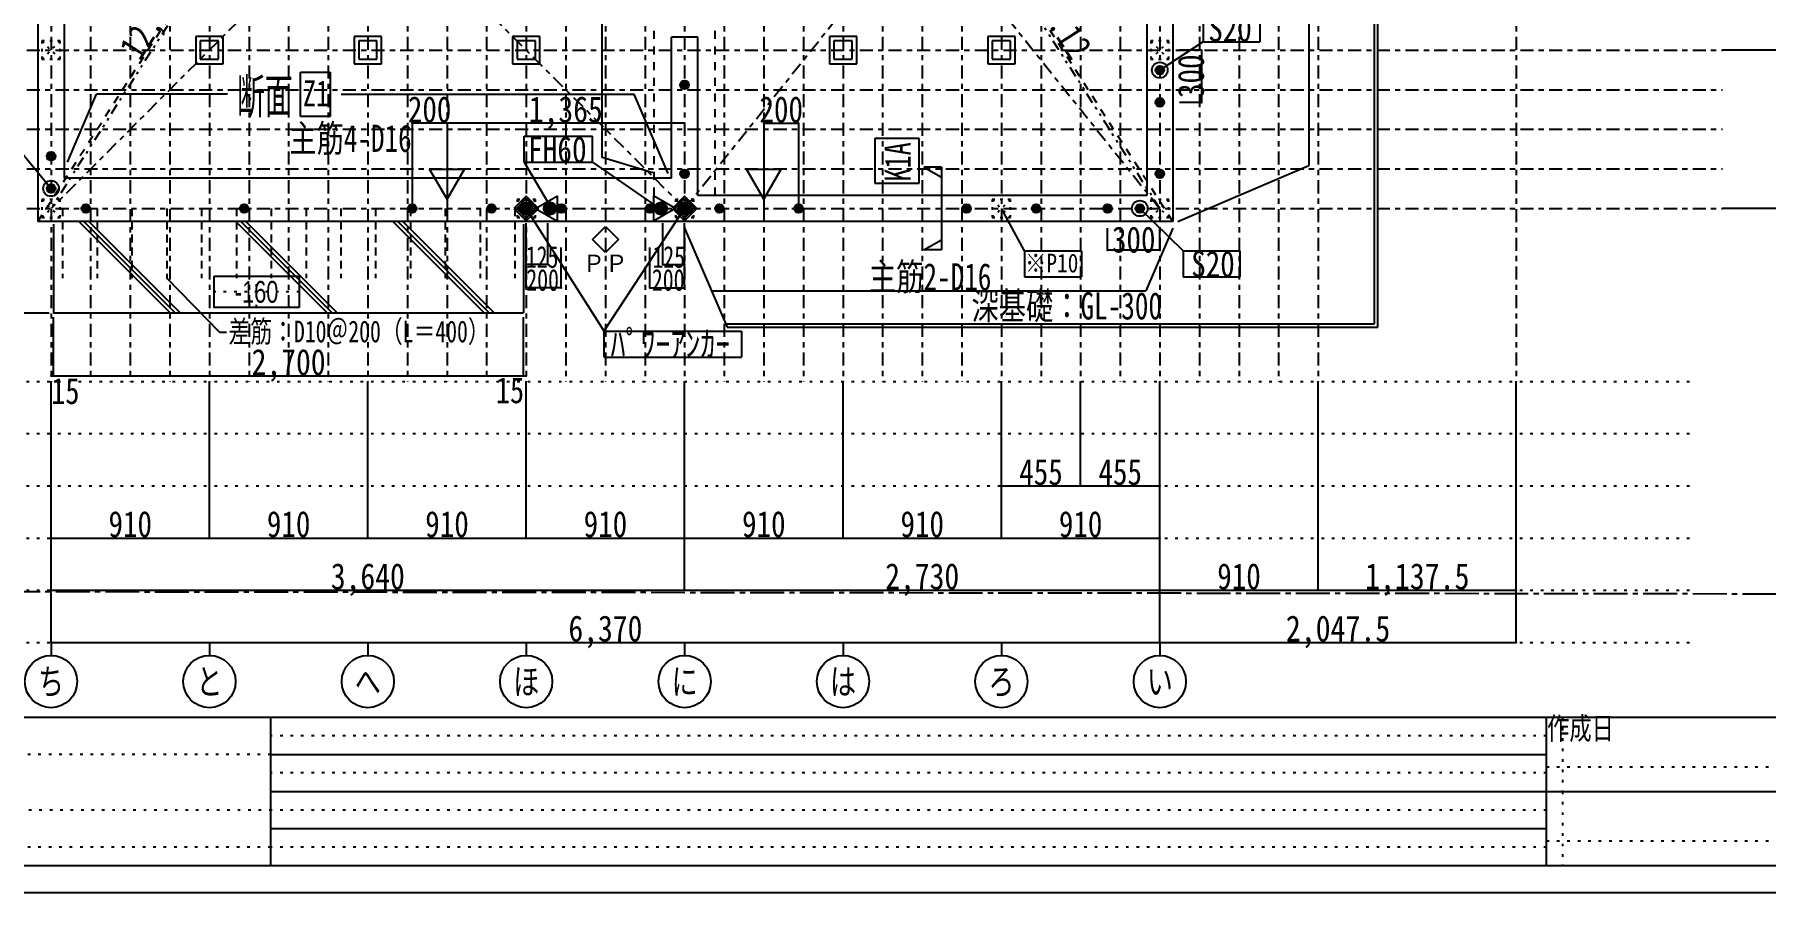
# Model space of a CAD drawing. Header units: millimetres. Extents: x 2414 to 2906, y 1861 to 2205.
# Drawn here: x 2522.6 to 2721.5, y 1861.5 to 1960 of the extents above; entities that cross this region are included whole.
import ezdxf
from ezdxf.enums import TextEntityAlignment as Align

# ---------------------------------------------------------------- set-up
doc = ezdxf.new("R2010")
doc.units = ezdxf.units.MM
for name, pattern in [('jw-line02', [1.2, 0.3, -0.6, 0.3]), ('jw-line03', [9, 0.9, -0.9, 0.9, -0.9, 0.9, -0.9, 0.9, -0.9, 0.9, -0.9]), ('jw-line04', [2.4, 0.9, -0.6, 0.9]), ('jw-line05', [4.8, 1.5, -0.6, 0.6, -0.6, 1.5]), ('jw-line06', [9.6, 3.9, -0.6, 0.6, -0.6, 3.9]), ('jw-line07', [4.8, 1.2, -0.6, 0.3, -0.6, 0.3, -0.6, 1.2]), ('jw-line09', [1.2, 0.3, -0.9]), ('jw-lineS01', [0])]:
    doc.linetypes.add(name, pattern=pattern)
for name, color, linetype in [('7-A', 7, 'Continuous'), ('8-0', 7, 'Continuous'), ('8-1', 7, 'Continuous'), ('8-2', 7, 'Continuous'), ('8-3', 7, 'Continuous'), ('8-4', 7, 'Continuous'), ('8-5', 7, 'Continuous'), ('8-6', 7, 'Continuous'), ('8-8', 7, 'Continuous'), ('8-9', 7, 'Continuous'), ('8-A', 7, 'Continuous'), ('8-B', 7, 'Continuous'), ('8-C', 7, 'Continuous'), ('8-D', 7, 'Continuous'), ('8-F', 7, 'Continuous'), ('F-0', 7, 'Continuous'), ('F-4', 7, 'Continuous'), ('F-8', 7, 'Continuous'), ('F-F', 7, 'Continuous')]:
    doc.layers.add(name, color=color, linetype=linetype)
doc.styles.add('HG創英角ｺﾞｼｯｸUB Bold', font='', dxfattribs={"height": 0.2})
doc.styles.add('HGｺﾞｼｯｸM', font='', dxfattribs={"height": 0.2})
doc.styles.add('ＭＳ ゴシック', font='', dxfattribs={"height": 0.2})
doc.styles.get('HG創英角ｺﾞｼｯｸUB Bold').set_extended_font_data('HG創英角ｺﾞｼｯｸUB', bold=True)
doc.styles.get('HGｺﾞｼｯｸM').set_extended_font_data('HGｺﾞｼｯｸM')
doc.styles.get('ＭＳ ゴシック').set_extended_font_data('MS Gothic')

# ---------------------------------------------------------------- blocks, each defined once
blk = doc.blocks.new('FH60@@SfigorgFlag@@4')
at = {"layer": '7-A', "color": 4, "linetype": 'Continuous'}
for p, q in [((0, 1.97), (-1.46, -0.56)), ((0, 1.97), (1.46, -0.56)), ((-1.46, -0.56), (1.46, -0.56))]:
    blk.add_line(p, q, dxfattribs=at)
at = {"layer": '7-A', "color": 14, "linetype": 'Continuous'}
blk.add_lwpolyline([(0.36, 0.28, 0.72, 0.72, 1), (-0.36, 0.28, 0.72, 0.72, 1)], format="xyseb", close=True, dxfattribs=at)
blk.add_circle((0, 0.28), 0.72, dxfattribs=at)
blk = doc.blocks.new('PA@@SfigorgFlag@@4')
at = {"layer": '7-A', "color": 4, "linetype": 'Continuous'}
for p, q in [((0, 1.41), (-1.41, 0)), ((-1.41, 0), (0, -1.41)), ((0, 1.13), (-1.13, 0)), ((-1.13, 0), (0, -1.13)), ((1.41, 0), (0, 1.41)), ((1.13, 0), (0, 1.13)), ((0, -1.13), (1.13, 0)), ((0, -1.41), (1.41, 0))]:
    blk.add_line(p, q, dxfattribs=at)
at = {"layer": '7-A', "color": 14, "linetype": 'Continuous'}
blk.add_lwpolyline([(0.36, 0, 0.72, 0.72, 1), (-0.36, 0, 0.72, 0.72, 1)], format="xyseb", close=True, dxfattribs=at)
blk.add_circle((0, 0), 0.72, dxfattribs=at)

msp = doc.modelspace()

# ---------------------------------------------------------------- linework, layer by layer
at = {"layer": '8-0', "color": 7, "linetype": 'jw-line03'}
for p, q in [((2523.03, 1938.55), (2653.43, 2141.75)), ((2653.43, 1938.55), (2523.03, 2141.75))]:
    msp.add_line(p, q, dxfattribs=at)
at = {"layer": '8-0', "color": 7, "linetype": 'jw-line07'}
for p, q in [((2651.93, 1940.05), (2524.53, 2140.25)), ((2651.93, 2140.25), (2524.53, 1940.05))]:
    msp.add_line(p, q, dxfattribs=at)
at = {"layer": '8-0', "color": 7, "linetype": 'jw-line05'}
for p, q in [((2597.33, 2012.85), (2524.53, 1940.05)), ((2597.33, 1940.05), (2524.53, 2012.85)), ((2597.33, 1940.05), (2651.93, 2008.3)), ((2597.33, 2008.3), (2651.93, 1940.05))]:
    msp.add_line(p, q, dxfattribs=at)
at = {"layer": '8-0', "color": 7, "linetype": 'Continuous'}
for p, q in [((2526.42, 1945.39), (2529.76, 1953.17)), ((2595.44, 1944.09), (2591.55, 1953.17)), ((2654.01, 1938.55), (2669.05, 1945)), ((2597.33, 1937.79), (2602.22, 1926.4)), ((2653.43, 1937.79), (2650.34, 1930.58)), ((2543.93, 1925.79), (2537.83, 1932.05)), ((2524.53, 1890.18), (2524.53, 1888.68)), ((2542.73, 1890.18), (2542.73, 1888.68)), ((2560.93, 1890.18), (2560.93, 1888.68)), ((2579.13, 1890.18), (2579.13, 1888.68)), ((2597.33, 1890.18), (2597.33, 1888.68)), ((2615.53, 1890.18), (2615.53, 1888.68)), ((2633.73, 1890.18), (2633.73, 1888.68)), ((2651.93, 1890.18), (2651.93, 1888.68))]:
    msp.add_line(p, q, dxfattribs=at)
at = {"layer": '8-0', "color": 4, "linetype": 'Continuous'}
for p, q in [((2570.03, 1949.84), (2566.03, 1949.84)), ((2566.03, 1949.84), (2566.03, 1940.55)), ((2597.33, 1949.84), (2570.03, 1949.84)), ((2570.03, 1949.84), (2570.03, 1940.55)), ((2606.43, 1949.84), (2610.43, 1949.84)), ((2606.43, 1949.84), (2606.43, 1940.55)), ((2610.43, 1949.84), (2610.43, 1940.55)), ((2592.44, 1940.05), (2592.78, 1940.05)), ((2520.69, 1928.05), (2524.33, 1928.05)), ((2524.83, 1920.8), (2524.83, 1927.55)), ((2578.83, 1920.8), (2578.83, 1927.55)), ((2524.53, 1920.8), (2524.83, 1920.8)), ((2524.83, 1920.8), (2578.83, 1920.8)), ((2578.83, 1920.8), (2579.13, 1920.8)), ((2633.73, 1908.18), (2642.83, 1908.18)), ((2642.83, 1908.18), (2651.93, 1908.18)), ((2524.53, 1902.18), (2542.73, 1902.18)), ((2542.73, 1902.18), (2560.93, 1902.18)), ((2560.93, 1902.18), (2579.13, 1902.18)), ((2579.13, 1902.18), (2597.33, 1902.18)), ((2597.33, 1902.18), (2615.53, 1902.18)), ((2615.53, 1902.18), (2633.73, 1902.18)), ((2633.73, 1902.18), (2651.93, 1902.18)), ((2524.53, 1896.18), (2597.33, 1896.18)), ((2597.33, 1896.18), (2651.93, 1896.18)), ((2651.93, 1896.18), (2670.13, 1896.18)), ((2670.13, 1896.18), (2692.88, 1896.18)), ((2524.53, 1890.18), (2651.93, 1890.18)), ((2651.93, 1890.18), (2692.88, 1890.18))]:
    msp.add_line(p, q, dxfattribs=at)
at = {"layer": '8-0', "color": 7, "linetype": 'Continuous'}
for p in [(2566.03, 1949.84), (2570.03, 1949.84), (2597.33, 1949.84), (2606.43, 1949.84), (2610.43, 1949.84), (2524.53, 1920.8), (2524.83, 1920.8), (2578.83, 1920.8), (2579.13, 1920.8), (2633.73, 1908.18), (2642.83, 1908.18), (2651.93, 1908.18), (2524.53, 1902.18), (2542.73, 1902.18), (2560.93, 1902.18), (2579.13, 1902.18), (2597.33, 1902.18), (2615.53, 1902.18), (2633.73, 1902.18), (2651.93, 1902.18), (2524.53, 1896.18), (2597.33, 1896.18), (2651.93, 1896.18), (2651.93, 1896.18), (2670.13, 1896.18), (2692.88, 1896.18), (2524.53, 1890.18), (2651.93, 1890.18), (2651.93, 1890.18), (2692.88, 1890.18)]:
    msp.add_point(p, dxfattribs=at)
at = {"layer": '8-1', "color": 1, "linetype": 'Continuous'}
for p, q in [((2578.9, 1945.36), (2582.03, 1940.05)), ((2586.76, 1945.36), (2594.43, 1940.05)), ((2588.07, 1925.96), (2579.13, 1940.05)), ((2588.07, 1925.98), (2597.33, 1940.05))]:
    msp.add_line(p, q, dxfattribs=at)
at = {"layer": '8-2', "color": 1, "linetype": 'Continuous'}
for p, q in [((2656.9, 1962.2), (2656.9, 1959.2)), ((2663.44, 1962.2), (2663.44, 1959.2)), ((2656.9, 1959.2), (2651.93, 1955.95)), ((2520.64, 1947.08), (2524.53, 1942.35)), ((2578.9, 1945.36), (2578.9, 1948.36)), ((2586.76, 1945.36), (2586.76, 1948.36)), ((2578.9, 1945.36), (2586.76, 1945.36)), ((2636.4, 1935.2), (2633.73, 1940.05)), ((2654.6, 1935.2), (2649.63, 1940.05)), ((2636.4, 1935.2), (2636.4, 1932.2)), ((2642.94, 1935.2), (2642.94, 1932.2)), ((2654.6, 1935.2), (2654.6, 1932.2)), ((2661.14, 1935.2), (2661.14, 1932.2)), ((2636.4, 1932.2), (2642.94, 1932.2)), ((2654.6, 1932.2), (2661.14, 1932.2)), ((2588.07, 1922.96), (2588.07, 1925.96)), ((2603.86, 1925.96), (2603.86, 1922.96)), ((2588.07, 1922.96), (2603.86, 1922.96))]:
    msp.add_line(p, q, dxfattribs=at)
at = {"layer": '8-2', "color": 1, "linetype": 'jw-lineS01'}
for p, q in [((2656.9, 1959.2), (2663.44, 1959.2)), ((2578.9, 1948.36), (2586.76, 1948.36)), ((2636.4, 1935.2), (2642.94, 1935.2)), ((2654.6, 1935.2), (2661.14, 1935.2)), ((2588.07, 1925.96), (2603.86, 1925.96))]:
    msp.add_line(p, q, dxfattribs=at)
at = {"layer": '8-2', "color": 3, "linetype": 'Continuous'}
for p, q in [((2568.03, 1944.58), (2572.03, 1944.58)), ((2570.03, 1941.12), (2568.03, 1944.58)), ((2570.03, 1941.12), (2572.03, 1944.58)), ((2604.43, 1944.58), (2608.43, 1944.58)), ((2606.43, 1941.12), (2604.43, 1944.58)), ((2606.43, 1941.12), (2608.43, 1944.58))]:
    msp.add_line(p, q, dxfattribs=at)
at = {"layer": '8-2', "color": 212, "linetype": 'Continuous'}
for p, q in [((2570.03, 1944.58), (2570.03, 1939.01)), ((2606.43, 1944.58), (2606.43, 1939.01))]:
    msp.add_line(p, q, dxfattribs=at)
at = {"layer": '8-3', "color": 2, "linetype": 'jw-line02'}
for p, q in [((2525.58, 1959.3), (2523.48, 1959.3)), ((2523.48, 1959.3), (2523.48, 1957.2)), ((2523.48, 1957.2), (2525.58, 1959.3)), ((2523.48, 1959.3), (2525.58, 1957.2)), ((2525.58, 1957.2), (2525.58, 1959.3)), ((2652.98, 1959.3), (2650.88, 1959.3)), ((2650.88, 1959.3), (2650.88, 1957.2)), ((2650.88, 1957.2), (2652.98, 1959.3)), ((2650.88, 1959.3), (2652.98, 1957.2)), ((2652.98, 1957.2), (2652.98, 1959.3)), ((2523.48, 1957.2), (2525.58, 1957.2)), ((2650.88, 1957.2), (2652.98, 1957.2)), ((2525.58, 1941.1), (2523.48, 1941.1)), ((2523.48, 1941.1), (2523.48, 1939)), ((2523.48, 1939), (2525.58, 1941.1)), ((2523.48, 1941.1), (2525.58, 1939)), ((2525.58, 1939), (2525.58, 1941.1)), ((2580.18, 1941.1), (2578.08, 1941.1)), ((2578.08, 1941.1), (2578.08, 1939)), ((2578.08, 1939), (2580.18, 1941.1)), ((2578.08, 1941.1), (2580.18, 1939)), ((2580.18, 1939), (2580.18, 1941.1)), ((2598.38, 1941.1), (2596.28, 1941.1)), ((2596.28, 1941.1), (2596.28, 1939)), ((2596.28, 1939), (2598.38, 1941.1)), ((2596.28, 1941.1), (2598.38, 1939)), ((2598.38, 1939), (2598.38, 1941.1)), ((2634.78, 1941.1), (2632.68, 1941.1)), ((2632.68, 1941.1), (2632.68, 1939)), ((2632.68, 1939), (2634.78, 1941.1)), ((2632.68, 1941.1), (2634.78, 1939)), ((2634.78, 1939), (2634.78, 1941.1)), ((2652.98, 1941.1), (2650.88, 1941.1)), ((2650.88, 1941.1), (2650.88, 1939)), ((2650.88, 1939), (2652.98, 1941.1)), ((2650.88, 1941.1), (2652.98, 1939)), ((2652.98, 1939), (2652.98, 1941.1)), ((2523.48, 1939), (2525.58, 1939)), ((2578.08, 1939), (2580.18, 1939)), ((2596.28, 1939), (2598.38, 1939)), ((2632.68, 1939), (2634.78, 1939)), ((2650.88, 1939), (2652.98, 1939))]:
    msp.add_line(p, q, dxfattribs=at)
at = {"layer": '8-3', "color": 3, "linetype": 'Continuous'}
for p, q in [((2524.83, 1938.24), (2524.83, 1928.05)), ((2578.83, 1938.24), (2578.83, 1928.05)), ((2543.23, 1932.27), (2553.06, 1932.27)), ((2543.23, 1932.27), (2543.23, 1928.66)), ((2543.23, 1932.27), (2553.06, 1932.27)), ((2543.23, 1932.27), (2543.23, 1928.66)), ((2543.23, 1932.27), (2553.06, 1932.27)), ((2543.23, 1932.27), (2543.23, 1928.66)), ((2543.23, 1932.27), (2553.06, 1932.27)), ((2543.23, 1932.27), (2543.23, 1928.66)), ((2553.06, 1932.27), (2553.06, 1928.66)), ((2553.06, 1932.27), (2553.06, 1928.66)), ((2553.06, 1932.27), (2553.06, 1928.66)), ((2553.06, 1932.27), (2553.06, 1928.66)), ((2524.83, 1928.05), (2578.83, 1928.05)), ((2553.06, 1928.66), (2543.23, 1928.66)), ((2553.06, 1928.66), (2543.23, 1928.66)), ((2553.06, 1928.66), (2543.23, 1928.66)), ((2553.06, 1928.66), (2543.23, 1928.66))]:
    msp.add_line(p, q, dxfattribs=at)
at = {"layer": '8-3', "color": 3, "linetype": 'jw-line09'}
for p, q in [((2548.15, 1928.66), (2548.15, 1932.27)), ((2548.15, 1928.66), (2548.15, 1932.27)), ((2548.15, 1928.66), (2548.15, 1932.27)), ((2548.15, 1928.66), (2548.15, 1932.27)), ((2553.06, 1930.47), (2543.23, 1930.47)), ((2553.06, 1930.47), (2543.23, 1930.47)), ((2553.06, 1930.47), (2543.23, 1930.47)), ((2553.06, 1930.47), (2543.23, 1930.47))]:
    msp.add_line(p, q, dxfattribs=at)
at = {"layer": '8-4', "color": 212, "linetype": 'Continuous'}
for p, q in [((2523.03, 2141.75), (2523.03, 1938.55)), ((2653.43, 2016.5), (2653.43, 1938.55)), ((2526.03, 2011.35), (2526.03, 1943.55)), ((2650.43, 2006.8), (2650.43, 1941.55)), ((2598.83, 1959.75), (2595.83, 1959.75)), ((2595.83, 1943.55), (2595.83, 1959.75)), ((2598.83, 1941.55), (2598.83, 1959.75)), ((2595.83, 1943.55), (2526.03, 1943.55)), ((2650.43, 1941.55), (2598.83, 1941.55)), ((2653.43, 1938.55), (2523.03, 1938.55))]:
    msp.add_line(p, q, dxfattribs=at)
at = {"layer": '8-4', "color": 212, "linetype": 'jw-line03'}
for p, q in [((2600.83, 1941.55), (2600.83, 2016.35)), ((2593.83, 1941.55), (2593.83, 2009.35))]:
    msp.add_line(p, q, dxfattribs=at)
at = {"layer": '8-4', "color": 4, "linetype": 'Continuous'}
for p, q in [((2656.72, 1958.25), (2656.72, 1952.25)), ((2538.23, 1928.05), (2527.73, 1938.55)), ((2538.8, 1928.05), (2528.3, 1938.55)), ((2539.36, 1928.05), (2528.86, 1938.55)), ((2556.27, 1928.05), (2545.77, 1938.55)), ((2556.84, 1928.05), (2546.34, 1938.55)), ((2557.4, 1928.05), (2546.9, 1938.55)), ((2574.31, 1928.05), (2563.81, 1938.55)), ((2574.88, 1928.05), (2564.38, 1938.55)), ((2575.44, 1928.05), (2564.94, 1938.55)), ((2651.93, 1935.26), (2645.93, 1935.26))]:
    msp.add_line(p, q, dxfattribs=at)
at = {"layer": '8-4', "color": 3, "linetype": 'jw-line04'}
for p, q in [((2525.83, 1940.05), (2525.83, 1932.05)), ((2529.83, 1940.05), (2529.83, 1932.05)), ((2533.83, 1940.05), (2533.83, 1932.05)), ((2537.83, 1940.05), (2537.83, 1932.05)), ((2541.83, 1940.05), (2541.83, 1932.05)), ((2545.83, 1940.05), (2545.83, 1932.05)), ((2549.83, 1940.05), (2549.83, 1932.05)), ((2553.83, 1940.05), (2553.83, 1932.05)), ((2557.83, 1940.05), (2557.83, 1932.05)), ((2561.83, 1940.05), (2561.83, 1932.05)), ((2565.83, 1940.05), (2565.83, 1932.05)), ((2569.83, 1940.05), (2569.83, 1932.05)), ((2573.83, 1940.05), (2573.83, 1932.05)), ((2577.83, 1940.05), (2577.83, 1932.05))]:
    msp.add_line(p, q, dxfattribs=at)
at = {"layer": '8-4', "color": 1, "linetype": 'Continuous', "true_color": 0xff0000}
for points in [[(2583.38, 1940.05, 0.5, 0.5, 1), (2582.88, 1940.05, 0.5, 0.5, 1)], [(2593.58, 1940.05, 0.5, 0.5, 1), (2593.08, 1940.05, 0.5, 0.5, 1)]]:
    msp.add_lwpolyline(points, format="xyseb", close=True, dxfattribs=at)
at = {"layer": '8-4', "color": 14, "linetype": 'Continuous'}
for centre in [(2583.13, 1940.05), (2593.33, 1940.05)]:
    msp.add_circle(centre, 0.5, dxfattribs=at)
at = {"layer": '8-4', "color": 7, "linetype": 'Continuous'}
for p in [(2656.72, 1958.25), (2656.72, 1952.25), (2645.93, 1935.26), (2651.93, 1935.26)]:
    msp.add_point(p, dxfattribs=at)
at = {"layer": '8-5', "color": 4, "linetype": 'jw-line06'}
msp.add_line((2751.27, 1895.7), (2504.31, 1896.01), dxfattribs=at)
at = {"layer": '8-6', "color": 7, "linetype": 'Continuous'}
for p, q in [((2587.85, 1945.9), (2587.85, 1961.64)), ((2544.82, 1953.17), (2529.76, 1953.17)), ((2557.88, 1953.17), (2591.55, 1953.17)), ((2593.67, 1944.15), (2587.85, 1945.9))]:
    msp.add_line(p, q, dxfattribs=at)
at = {"layer": '8-8', "color": 2, "linetype": 'Continuous'}
for p, q in [((2586.75, 1936.5), (2588.23, 1937.98)), ((2588.23, 1937.98), (2589.72, 1936.5)), ((2588.23, 1935.01), (2586.75, 1936.5)), ((2589.72, 1936.5), (2588.23, 1935.01))]:
    msp.add_line(p, q, dxfattribs=at)
at = {"layer": '8-9', "color": 4, "linetype": 'jw-line05'}
for p, q in [((2524.53, 2157.79), (2524.53, 1920.18)), ((2542.73, 2157.79), (2542.73, 1920.18)), ((2560.93, 2157.79), (2560.93, 1920.18)), ((2579.13, 2157.79), (2579.13, 1920.18)), ((2597.33, 2157.79), (2597.33, 1920.18)), ((2597.33, 2157.79), (2597.33, 1920.18)), ((2615.53, 2157.79), (2615.53, 1920.18)), ((2633.73, 2157.79), (2633.73, 1920.18)), ((2651.93, 2157.79), (2651.93, 1920.18)), ((2670.13, 2157.79), (2670.13, 1920.18)), ((2692.88, 2157.79), (2692.88, 1920.18)), ((2501.96, 1958.25), (2716.59, 1958.25)), ((2501.96, 1940.05), (2716.59, 1940.05))]:
    msp.add_line(p, q, dxfattribs=at)
at = {"layer": '8-9', "color": 8, "linetype": 'jw-line05'}
for p, q in [((2529.08, 2157.79), (2529.08, 1920.18)), ((2533.63, 2157.79), (2533.63, 1920.18)), ((2538.18, 2157.79), (2538.18, 1920.18)), ((2547.28, 2157.79), (2547.28, 1920.18)), ((2551.83, 2157.79), (2551.83, 1920.18)), ((2556.38, 2157.79), (2556.38, 1920.18)), ((2565.48, 2157.79), (2565.48, 1920.18)), ((2570.03, 2157.79), (2570.03, 1920.18)), ((2574.58, 2157.79), (2574.58, 1920.18)), ((2583.68, 2157.79), (2583.68, 1920.18)), ((2588.23, 2157.79), (2588.23, 1920.18)), ((2592.78, 2157.79), (2592.78, 1920.18)), ((2601.88, 2157.79), (2601.88, 1920.18)), ((2606.43, 2157.79), (2606.43, 1920.18)), ((2610.98, 2157.79), (2610.98, 1920.18)), ((2620.08, 2157.79), (2620.08, 1920.18)), ((2624.63, 2157.79), (2624.63, 1920.18)), ((2629.18, 2157.79), (2629.18, 1920.18)), ((2629.18, 2157.79), (2629.18, 1920.18)), ((2638.28, 2157.79), (2638.28, 1920.18)), ((2642.83, 2157.79), (2642.83, 1920.18)), ((2647.38, 2157.79), (2647.38, 1920.18)), ((2656.48, 2157.79), (2656.48, 1920.18)), ((2661.03, 2157.79), (2661.03, 1920.18)), ((2665.58, 2157.79), (2665.58, 1920.18)), ((2501.96, 1953.7), (2716.59, 1953.7)), ((2501.96, 1949.15), (2716.59, 1949.15)), ((2501.96, 1944.6), (2716.59, 1944.6))]:
    msp.add_line(p, q, dxfattribs=at)
at = {"layer": '8-B', "color": 7, "linetype": 'Continuous'}
for p, q in [((2676.59, 1926.8), (2676.59, 2056.31)), ((2676.99, 1926.4), (2676.99, 2055.91)), ((2669.05, 2003.51), (2669.05, 1945)), ((2600.43, 1930.58), (2650.34, 1930.58)), ((2602.05, 1926.8), (2676.59, 1926.8)), ((2602.22, 1926.4), (2676.99, 1926.4))]:
    msp.add_line(p, q, dxfattribs=at)
at = {"layer": '8-C', "color": 7, "linetype": 'Continuous'}
for p, q in [((2553.21, 1955.72), (2556.61, 1955.72)), ((2553.21, 1950.62), (2553.21, 1955.72)), ((2556.61, 1955.72), (2556.61, 1950.62)), ((2556.61, 1950.62), (2553.21, 1950.62)), ((2624.28, 1948.1), (2619.18, 1948.1)), ((2619.18, 1948.1), (2619.18, 1942.97)), ((2624.28, 1942.97), (2624.28, 1948.1)), ((2619.18, 1942.97), (2624.28, 1942.97))]:
    msp.add_line(p, q, dxfattribs=at)
at = {"layer": '8-C', "color": 3, "linetype": 'Continuous'}
for p, q in [((2624.83, 1944.8), (2626.83, 1943.64)), ((2626.83, 1944.8), (2624.83, 1944.8)), ((2626.83, 1944.8), (2626.83, 1935.3)), ((2624.83, 1935.3), (2626.83, 1936.45)), ((2626.83, 1935.3), (2624.83, 1935.3))]:
    msp.add_line(p, q, dxfattribs=at)
at = {"layer": '8-D', "color": 7, "linetype": 'Continuous'}
for p, q in [((2544.31, 1959.82), (2541.16, 1959.82)), ((2541.16, 1959.82), (2541.16, 1956.67)), ((2543.78, 1959.3), (2541.68, 1959.3)), ((2541.68, 1959.3), (2541.68, 1957.2)), ((2543.78, 1957.2), (2543.78, 1959.3)), ((2544.31, 1956.67), (2544.31, 1959.82)), ((2562.51, 1959.82), (2559.36, 1959.82)), ((2559.36, 1959.82), (2559.36, 1956.67)), ((2561.98, 1959.3), (2559.88, 1959.3)), ((2559.88, 1959.3), (2559.88, 1957.2)), ((2561.98, 1957.2), (2561.98, 1959.3)), ((2562.51, 1956.67), (2562.51, 1959.82)), ((2580.71, 1959.82), (2577.56, 1959.82)), ((2577.56, 1959.82), (2577.56, 1956.67)), ((2580.18, 1959.3), (2578.08, 1959.3)), ((2578.08, 1959.3), (2578.08, 1957.2)), ((2580.18, 1957.2), (2580.18, 1959.3)), ((2580.71, 1956.67), (2580.71, 1959.82)), ((2617.11, 1959.82), (2613.96, 1959.82)), ((2613.96, 1959.82), (2613.96, 1956.67)), ((2616.58, 1959.3), (2614.48, 1959.3)), ((2614.48, 1959.3), (2614.48, 1957.2)), ((2616.58, 1957.2), (2616.58, 1959.3)), ((2617.11, 1956.67), (2617.11, 1959.82)), ((2635.31, 1959.82), (2632.16, 1959.82)), ((2632.16, 1959.82), (2632.16, 1956.67)), ((2634.78, 1959.3), (2632.68, 1959.3)), ((2632.68, 1959.3), (2632.68, 1957.2)), ((2634.78, 1957.2), (2634.78, 1959.3)), ((2635.31, 1956.67), (2635.31, 1959.82)), ((2541.68, 1957.2), (2543.78, 1957.2)), ((2559.88, 1957.2), (2561.98, 1957.2)), ((2578.08, 1957.2), (2580.18, 1957.2)), ((2614.48, 1957.2), (2616.58, 1957.2)), ((2632.68, 1957.2), (2634.78, 1957.2)), ((2541.16, 1956.67), (2544.31, 1956.67)), ((2559.36, 1956.67), (2562.51, 1956.67)), ((2577.56, 1956.67), (2580.71, 1956.67)), ((2613.96, 1956.67), (2617.11, 1956.67)), ((2632.16, 1956.67), (2635.31, 1956.67))]:
    msp.add_line(p, q, dxfattribs=at)
at = {"layer": '8-F', "color": 4, "linetype": 'Continuous'}
for p, q in [((2656.72, 1958.25), (2654.21, 1958.25)), ((2656.72, 1952.25), (2654.21, 1952.25)), ((2579.13, 1933.6), (2579.13, 1938.37)), ((2581.63, 1933.6), (2581.63, 1938.37)), ((2594.83, 1933.6), (2594.83, 1938.37)), ((2597.33, 1933.6), (2597.33, 1938.37)), ((2645.93, 1935.26), (2645.93, 1937.77)), ((2651.93, 1935.26), (2651.93, 1937.77)), ((2583.13, 1930.95), (2583.13, 1935.56)), ((2593.33, 1930.95), (2593.33, 1935.56)), ((2579.13, 1930.95), (2579.13, 1933.6)), ((2581.63, 1933.6), (2579.13, 1933.6)), ((2594.83, 1933.6), (2597.33, 1933.6)), ((2597.33, 1930.95), (2597.33, 1933.6)), ((2583.13, 1930.95), (2579.13, 1930.95)), ((2593.33, 1930.95), (2597.33, 1930.95))]:
    msp.add_line(p, q, dxfattribs=at)
at = {"layer": '8-F', "color": 1, "linetype": 'Continuous', "true_color": 0xff0000}
for points in [[(2652.18, 1955.95, 0.5, 0.5, 1), (2651.68, 1955.95, 0.5, 0.5, 1)], [(2652.18, 1955.95, 0.5, 0.5, 1), (2651.68, 1955.95, 0.5, 0.5, 1)], [(2652.18, 1955.95, 0.5, 0.5, 1), (2651.68, 1955.95, 0.5, 0.5, 1)], [(2597.58, 1954.25, 0.5, 0.5, 1), (2597.08, 1954.25, 0.5, 0.5, 1)], [(2597.58, 1954.25, 0.5, 0.5, 1), (2597.08, 1954.25, 0.5, 0.5, 1)], [(2597.58, 1954.25, 0.5, 0.5, 1), (2597.08, 1954.25, 0.5, 0.5, 1)], [(2597.58, 1954.25, 0.5, 0.5, 1), (2597.08, 1954.25, 0.5, 0.5, 1)], [(2597.58, 1954.25, 0.5, 0.5, 1), (2597.08, 1954.25, 0.5, 0.5, 1)], [(2597.58, 1954.25, 0.5, 0.5, 1), (2597.08, 1954.25, 0.5, 0.5, 1)], [(2597.58, 1954.25, 0.5, 0.5, 1), (2597.08, 1954.25, 0.5, 0.5, 1)], [(2597.58, 1954.25, 0.5, 0.5, 1), (2597.08, 1954.25, 0.5, 0.5, 1)], [(2652.18, 1952.25, 0.5, 0.5, 1), (2651.68, 1952.25, 0.5, 0.5, 1)], [(2652.18, 1952.25, 0.5, 0.5, 1), (2651.68, 1952.25, 0.5, 0.5, 1)], [(2652.18, 1952.25, 0.5, 0.5, 1), (2651.68, 1952.25, 0.5, 0.5, 1)], [(2524.78, 1946.05, 0.5, 0.5, 1), (2524.28, 1946.05, 0.5, 0.5, 1)], [(2524.78, 1946.05, 0.5, 0.5, 1), (2524.28, 1946.05, 0.5, 0.5, 1)], [(2524.78, 1946.05, 0.5, 0.5, 1), (2524.28, 1946.05, 0.5, 0.5, 1)], [(2597.58, 1944.05, 0.5, 0.5, 1), (2597.08, 1944.05, 0.5, 0.5, 1)], [(2597.58, 1944.05, 0.5, 0.5, 1), (2597.08, 1944.05, 0.5, 0.5, 1)], [(2597.58, 1944.05, 0.5, 0.5, 1), (2597.08, 1944.05, 0.5, 0.5, 1)], [(2597.58, 1944.05, 0.5, 0.5, 1), (2597.08, 1944.05, 0.5, 0.5, 1)], [(2597.58, 1944.05, 0.5, 0.5, 1), (2597.08, 1944.05, 0.5, 0.5, 1)], [(2597.58, 1944.05, 0.5, 0.5, 1), (2597.08, 1944.05, 0.5, 0.5, 1)], [(2597.58, 1944.05, 0.5, 0.5, 1), (2597.08, 1944.05, 0.5, 0.5, 1)], [(2597.58, 1944.05, 0.5, 0.5, 1), (2597.08, 1944.05, 0.5, 0.5, 1)], [(2652.18, 1944.05, 0.5, 0.5, 1), (2651.68, 1944.05, 0.5, 0.5, 1)], [(2652.18, 1944.05, 0.5, 0.5, 1), (2651.68, 1944.05, 0.5, 0.5, 1)], [(2652.18, 1944.05, 0.5, 0.5, 1), (2651.68, 1944.05, 0.5, 0.5, 1)], [(2652.18, 1944.05, 0.5, 0.5, 1), (2651.68, 1944.05, 0.5, 0.5, 1)], [(2652.18, 1944.05, 0.5, 0.5, 1), (2651.68, 1944.05, 0.5, 0.5, 1)], [(2652.18, 1944.05, 0.5, 0.5, 1), (2651.68, 1944.05, 0.5, 0.5, 1)], [(2652.18, 1944.05, 0.5, 0.5, 1), (2651.68, 1944.05, 0.5, 0.5, 1)], [(2652.18, 1944.05, 0.5, 0.5, 1), (2651.68, 1944.05, 0.5, 0.5, 1)], [(2524.78, 1942.35, 0.5, 0.5, 1), (2524.28, 1942.35, 0.5, 0.5, 1)], [(2524.78, 1942.35, 0.5, 0.5, 1), (2524.28, 1942.35, 0.5, 0.5, 1)], [(2524.78, 1942.35, 0.5, 0.5, 1), (2524.28, 1942.35, 0.5, 0.5, 1)], [(2528.78, 1940.05, 0.5, 0.5, 1), (2528.28, 1940.05, 0.5, 0.5, 1)], [(2528.78, 1940.05, 0.5, 0.5, 1), (2528.28, 1940.05, 0.5, 0.5, 1)], [(2528.78, 1940.05, 0.5, 0.5, 1), (2528.28, 1940.05, 0.5, 0.5, 1)], [(2528.78, 1940.05, 0.5, 0.5, 1), (2528.28, 1940.05, 0.5, 0.5, 1)], [(2528.78, 1940.05, 0.5, 0.5, 1), (2528.28, 1940.05, 0.5, 0.5, 1)], [(2528.78, 1940.05, 0.5, 0.5, 1), (2528.28, 1940.05, 0.5, 0.5, 1)], [(2528.78, 1940.05, 0.5, 0.5, 1), (2528.28, 1940.05, 0.5, 0.5, 1)], [(2528.78, 1940.05, 0.5, 0.5, 1), (2528.28, 1940.05, 0.5, 0.5, 1)], [(2546.98, 1940.05, 0.5, 0.5, 1), (2546.48, 1940.05, 0.5, 0.5, 1)], [(2546.98, 1940.05, 0.5, 0.5, 1), (2546.48, 1940.05, 0.5, 0.5, 1)], [(2546.98, 1940.05, 0.5, 0.5, 1), (2546.48, 1940.05, 0.5, 0.5, 1)], [(2546.98, 1940.05, 0.5, 0.5, 1), (2546.48, 1940.05, 0.5, 0.5, 1)], [(2546.98, 1940.05, 0.5, 0.5, 1), (2546.48, 1940.05, 0.5, 0.5, 1)], [(2546.98, 1940.05, 0.5, 0.5, 1), (2546.48, 1940.05, 0.5, 0.5, 1)], [(2546.98, 1940.05, 0.5, 0.5, 1), (2546.48, 1940.05, 0.5, 0.5, 1)], [(2546.98, 1940.05, 0.5, 0.5, 1), (2546.48, 1940.05, 0.5, 0.5, 1)], [(2566.28, 1940.05, 0.5, 0.5, 1), (2565.78, 1940.05, 0.5, 0.5, 1)], [(2566.28, 1940.05, 0.5, 0.5, 1), (2565.78, 1940.05, 0.5, 0.5, 1)], [(2566.28, 1940.05, 0.5, 0.5, 1), (2565.78, 1940.05, 0.5, 0.5, 1)], [(2566.28, 1940.05, 0.5, 0.5, 1), (2565.78, 1940.05, 0.5, 0.5, 1)], [(2566.28, 1940.05, 0.5, 0.5, 1), (2565.78, 1940.05, 0.5, 0.5, 1)], [(2566.28, 1940.05, 0.5, 0.5, 1), (2565.78, 1940.05, 0.5, 0.5, 1)], [(2566.28, 1940.05, 0.5, 0.5, 1), (2565.78, 1940.05, 0.5, 0.5, 1)], [(2566.28, 1940.05, 0.5, 0.5, 1), (2565.78, 1940.05, 0.5, 0.5, 1)], [(2575.38, 1940.05, 0.5, 0.5, 1), (2574.88, 1940.05, 0.5, 0.5, 1)], [(2575.38, 1940.05, 0.5, 0.5, 1), (2574.88, 1940.05, 0.5, 0.5, 1)], [(2575.38, 1940.05, 0.5, 0.5, 1), (2574.88, 1940.05, 0.5, 0.5, 1)], [(2575.38, 1940.05, 0.5, 0.5, 1), (2574.88, 1940.05, 0.5, 0.5, 1)], [(2575.38, 1940.05, 0.5, 0.5, 1), (2574.88, 1940.05, 0.5, 0.5, 1)], [(2575.38, 1940.05, 0.5, 0.5, 1), (2574.88, 1940.05, 0.5, 0.5, 1)], [(2575.38, 1940.05, 0.5, 0.5, 1), (2574.88, 1940.05, 0.5, 0.5, 1)], [(2575.38, 1940.05, 0.5, 0.5, 1), (2574.88, 1940.05, 0.5, 0.5, 1)], [(2583.45, 1940.05, 0.5, 0.5, 1), (2582.95, 1940.05, 0.5, 0.5, 1)], [(2601.58, 1940.05, 0.5, 0.5, 1), (2601.08, 1940.05, 0.5, 0.5, 1)], [(2601.58, 1940.05, 0.5, 0.5, 1), (2601.08, 1940.05, 0.5, 0.5, 1)], [(2601.58, 1940.05, 0.5, 0.5, 1), (2601.08, 1940.05, 0.5, 0.5, 1)], [(2601.58, 1940.05, 0.5, 0.5, 1), (2601.08, 1940.05, 0.5, 0.5, 1)], [(2601.58, 1940.05, 0.5, 0.5, 1), (2601.08, 1940.05, 0.5, 0.5, 1)], [(2601.58, 1940.05, 0.5, 0.5, 1), (2601.08, 1940.05, 0.5, 0.5, 1)], [(2601.58, 1940.05, 0.5, 0.5, 1), (2601.08, 1940.05, 0.5, 0.5, 1)], [(2601.58, 1940.05, 0.5, 0.5, 1), (2601.08, 1940.05, 0.5, 0.5, 1)], [(2610.68, 1940.05, 0.5, 0.5, 1), (2610.18, 1940.05, 0.5, 0.5, 1)], [(2610.68, 1940.05, 0.5, 0.5, 1), (2610.18, 1940.05, 0.5, 0.5, 1)], [(2610.68, 1940.05, 0.5, 0.5, 1), (2610.18, 1940.05, 0.5, 0.5, 1)], [(2610.68, 1940.05, 0.5, 0.5, 1), (2610.18, 1940.05, 0.5, 0.5, 1)], [(2610.68, 1940.05, 0.5, 0.5, 1), (2610.18, 1940.05, 0.5, 0.5, 1)], [(2610.68, 1940.05, 0.5, 0.5, 1), (2610.18, 1940.05, 0.5, 0.5, 1)], [(2610.68, 1940.05, 0.5, 0.5, 1), (2610.18, 1940.05, 0.5, 0.5, 1)], [(2610.68, 1940.05, 0.5, 0.5, 1), (2610.18, 1940.05, 0.5, 0.5, 1)], [(2629.98, 1940.05, 0.5, 0.5, 1), (2629.48, 1940.05, 0.5, 0.5, 1)], [(2629.98, 1940.05, 0.5, 0.5, 1), (2629.48, 1940.05, 0.5, 0.5, 1)], [(2629.98, 1940.05, 0.5, 0.5, 1), (2629.48, 1940.05, 0.5, 0.5, 1)], [(2629.98, 1940.05, 0.5, 0.5, 1), (2629.48, 1940.05, 0.5, 0.5, 1)], [(2629.98, 1940.05, 0.5, 0.5, 1), (2629.48, 1940.05, 0.5, 0.5, 1)], [(2629.98, 1940.05, 0.5, 0.5, 1), (2629.48, 1940.05, 0.5, 0.5, 1)], [(2629.98, 1940.05, 0.5, 0.5, 1), (2629.48, 1940.05, 0.5, 0.5, 1)], [(2629.98, 1940.05, 0.5, 0.5, 1), (2629.48, 1940.05, 0.5, 0.5, 1)], [(2637.98, 1940.05, 0.5, 0.5, 1), (2637.48, 1940.05, 0.5, 0.5, 1)], [(2637.98, 1940.05, 0.5, 0.5, 1), (2637.48, 1940.05, 0.5, 0.5, 1)], [(2637.98, 1940.05, 0.5, 0.5, 1), (2637.48, 1940.05, 0.5, 0.5, 1)], [(2637.98, 1940.05, 0.5, 0.5, 1), (2637.48, 1940.05, 0.5, 0.5, 1)], [(2637.98, 1940.05, 0.5, 0.5, 1), (2637.48, 1940.05, 0.5, 0.5, 1)], [(2637.98, 1940.05, 0.5, 0.5, 1), (2637.48, 1940.05, 0.5, 0.5, 1)], [(2637.98, 1940.05, 0.5, 0.5, 1), (2637.48, 1940.05, 0.5, 0.5, 1)], [(2637.98, 1940.05, 0.5, 0.5, 1), (2637.48, 1940.05, 0.5, 0.5, 1)], [(2646.18, 1940.05, 0.5, 0.5, 1), (2645.68, 1940.05, 0.5, 0.5, 1)], [(2646.18, 1940.05, 0.5, 0.5, 1), (2645.68, 1940.05, 0.5, 0.5, 1)], [(2646.18, 1940.05, 0.5, 0.5, 1), (2645.68, 1940.05, 0.5, 0.5, 1)], [(2649.88, 1940.05, 0.5, 0.5, 1), (2649.38, 1940.05, 0.5, 0.5, 1)], [(2649.88, 1940.05, 0.5, 0.5, 1), (2649.38, 1940.05, 0.5, 0.5, 1)], [(2649.88, 1940.05, 0.5, 0.5, 1), (2649.38, 1940.05, 0.5, 0.5, 1)]]:
    msp.add_lwpolyline(points, format="xyseb", close=True, dxfattribs=at)
at = {"layer": '8-F', "color": 14, "linetype": 'Continuous'}
for centre, radius in [((2651.93, 1955.95), 0.9), ((2651.93, 1955.95), 0.5), ((2651.93, 1955.95), 0.5), ((2651.93, 1955.95), 0.5), ((2597.33, 1954.25), 0.5), ((2597.33, 1954.25), 0.5), ((2597.33, 1954.25), 0.5), ((2597.33, 1954.25), 0.5), ((2597.33, 1954.25), 0.5), ((2597.33, 1954.25), 0.5), ((2597.33, 1954.25), 0.5), ((2597.33, 1954.25), 0.5), ((2651.93, 1952.25), 0.5), ((2651.93, 1952.25), 0.5), ((2651.93, 1952.25), 0.5), ((2524.53, 1946.05), 0.5), ((2524.53, 1946.05), 0.5), ((2524.53, 1946.05), 0.5), ((2524.53, 1942.35), 0.9), ((2597.33, 1944.05), 0.5), ((2597.33, 1944.05), 0.5), ((2597.33, 1944.05), 0.5), ((2597.33, 1944.05), 0.5), ((2597.33, 1944.05), 0.5), ((2597.33, 1944.05), 0.5), ((2597.33, 1944.05), 0.5), ((2597.33, 1944.05), 0.5), ((2651.93, 1944.05), 0.5), ((2651.93, 1944.05), 0.5), ((2651.93, 1944.05), 0.5), ((2651.93, 1944.05), 0.5), ((2651.93, 1944.05), 0.5), ((2651.93, 1944.05), 0.5), ((2651.93, 1944.05), 0.5), ((2651.93, 1944.05), 0.5), ((2524.53, 1942.35), 0.5), ((2524.53, 1942.35), 0.5), ((2524.53, 1942.35), 0.5), ((2649.63, 1940.05), 0.9), ((2528.53, 1940.05), 0.5), ((2528.53, 1940.05), 0.5), ((2528.53, 1940.05), 0.5), ((2528.53, 1940.05), 0.5), ((2528.53, 1940.05), 0.5), ((2528.53, 1940.05), 0.5), ((2528.53, 1940.05), 0.5), ((2528.53, 1940.05), 0.5), ((2546.73, 1940.05), 0.5), ((2546.73, 1940.05), 0.5), ((2546.73, 1940.05), 0.5), ((2546.73, 1940.05), 0.5), ((2546.73, 1940.05), 0.5), ((2546.73, 1940.05), 0.5), ((2546.73, 1940.05), 0.5), ((2546.73, 1940.05), 0.5), ((2566.03, 1940.05), 0.5), ((2566.03, 1940.05), 0.5), ((2566.03, 1940.05), 0.5), ((2566.03, 1940.05), 0.5), ((2566.03, 1940.05), 0.5), ((2566.03, 1940.05), 0.5), ((2566.03, 1940.05), 0.5), ((2566.03, 1940.05), 0.5), ((2575.13, 1940.05), 0.5), ((2575.13, 1940.05), 0.5), ((2575.13, 1940.05), 0.5), ((2575.13, 1940.05), 0.5), ((2575.13, 1940.05), 0.5), ((2575.13, 1940.05), 0.5), ((2575.13, 1940.05), 0.5), ((2575.13, 1940.05), 0.5), ((2583.2, 1940.05), 0.5), ((2601.33, 1940.05), 0.5), ((2601.33, 1940.05), 0.5), ((2601.33, 1940.05), 0.5), ((2601.33, 1940.05), 0.5), ((2601.33, 1940.05), 0.5), ((2601.33, 1940.05), 0.5), ((2601.33, 1940.05), 0.5), ((2601.33, 1940.05), 0.5), ((2610.43, 1940.05), 0.5), ((2610.43, 1940.05), 0.5), ((2610.43, 1940.05), 0.5), ((2610.43, 1940.05), 0.5), ((2610.43, 1940.05), 0.5), ((2610.43, 1940.05), 0.5), ((2610.43, 1940.05), 0.5), ((2610.43, 1940.05), 0.5), ((2629.73, 1940.05), 0.5), ((2629.73, 1940.05), 0.5), ((2629.73, 1940.05), 0.5), ((2629.73, 1940.05), 0.5), ((2629.73, 1940.05), 0.5), ((2629.73, 1940.05), 0.5), ((2629.73, 1940.05), 0.5), ((2629.73, 1940.05), 0.5), ((2637.73, 1940.05), 0.5), ((2637.73, 1940.05), 0.5), ((2637.73, 1940.05), 0.5), ((2637.73, 1940.05), 0.5), ((2637.73, 1940.05), 0.5), ((2637.73, 1940.05), 0.5), ((2637.73, 1940.05), 0.5), ((2637.73, 1940.05), 0.5), ((2645.93, 1940.05), 0.5), ((2645.93, 1940.05), 0.5), ((2645.93, 1940.05), 0.5), ((2649.63, 1940.05), 0.5), ((2649.63, 1940.05), 0.5), ((2649.63, 1940.05), 0.5)]:
    msp.add_circle(centre, radius, dxfattribs=at)
at = {"layer": '8-F', "color": 7, "linetype": 'Continuous'}
for p in [(2579.13, 1933.6), (2581.63, 1933.6), (2594.83, 1933.6), (2597.33, 1933.6), (2579.13, 1930.95), (2583.13, 1930.95), (2593.33, 1930.95), (2597.33, 1930.95)]:
    msp.add_point(p, dxfattribs=at)
at = {"layer": 'F-0', "color": 136, "linetype": 'Continuous'}
for p, q in [((2862.84, 1881.57), (2419.23, 1881.57)), ((2901.61, 1881.57), (2419.23, 1881.57)), ((2419.23, 1864.53), (2901.61, 1864.53))]:
    msp.add_line(p, q, dxfattribs=at)
at = {"layer": 'F-0', "color": 4, "linetype": 'Continuous'}
for p, q in [((2549.77, 1864.53), (2549.77, 1881.57)), ((2696.35, 1864.53), (2696.35, 1881.57)), ((2549.77, 1877.31), (2696.32, 1877.31)), ((2549.77, 1873.05), (2836.53, 1873.05)), ((2549.77, 1868.79), (2696.32, 1868.79))]:
    msp.add_line(p, q, dxfattribs=at)
at = {"layer": 'F-0', "color": 14, "linetype": 'Continuous'}
for p, q in [((2696.35, 1864.53), (2696.35, 1881.57)), ((2549.77, 1877.31), (2696.32, 1877.31)), ((2549.77, 1873.05), (2836.53, 1873.05)), ((2549.77, 1868.79), (2696.32, 1868.79))]:
    msp.add_line(p, q, dxfattribs=at)
at = {"layer": 'F-0', "color": 14, "linetype": 'jw-line09'}
for p, q in [((2698.19, 1881.57), (2698.19, 1873.05)), ((2698.19, 1881.57), (2698.19, 1873.05)), ((2696.35, 1879.44), (2549.77, 1879.44)), ((2696.35, 1879.44), (2549.77, 1879.44)), ((2549.77, 1877.31), (2419.23, 1877.31)), ((2549.77, 1877.31), (2419.23, 1877.31)), ((2696.35, 1875.89), (2762.38, 1875.89)), ((2696.35, 1875.89), (2762.38, 1875.89)), ((2696.35, 1875.18), (2549.77, 1875.18)), ((2696.35, 1875.18), (2549.77, 1875.18)), ((2698.19, 1873.05), (2698.19, 1864.53)), ((2698.19, 1873.05), (2698.19, 1864.53)), ((2439.18, 1870.95), (2549.77, 1870.95)), ((2439.18, 1870.95), (2549.77, 1870.95)), ((2696.35, 1870.92), (2549.77, 1870.92)), ((2696.35, 1870.92), (2549.77, 1870.92)), ((2696.35, 1867.37), (2762.38, 1867.37)), ((2696.35, 1867.37), (2762.38, 1867.37)), ((2549.77, 1866.66), (2439.18, 1866.66)), ((2549.77, 1866.66), (2439.18, 1866.66)), ((2696.35, 1866.66), (2549.77, 1866.66)), ((2696.35, 1866.66), (2549.77, 1866.66))]:
    msp.add_line(p, q, dxfattribs=at)
at = {"layer": 'F-0', "color": 8, "linetype": 'Continuous'}
for p, q in [((2414.42, 1861.45), (2906.42, 1861.45)), ((2414.42, 1861.45), (2906.42, 1861.45)), ((2414.43, 1861.45), (2906.41, 1861.45))]:
    msp.add_line(p, q, dxfattribs=at)
at = {"layer": 'F-4', "color": 212, "linetype": 'Continuous'}
msp.add_line((2544.68, 1925.79), (2543.93, 1925.79), dxfattribs=at)
at = {"layer": 'F-8', "color": 4, "linetype": 'Continuous'}
for p, q in [((2748.04, 1958.25), (2716.59, 1958.25)), ((2754.04, 1940.05), (2716.59, 1940.05)), ((2524.53, 1890.18), (2524.53, 1920.18)), ((2542.73, 1902.18), (2542.73, 1920.18)), ((2560.93, 1902.18), (2560.93, 1920.18)), ((2579.13, 1902.18), (2579.13, 1920.18)), ((2597.33, 1896.18), (2597.33, 1920.18)), ((2615.53, 1902.18), (2615.53, 1920.18)), ((2633.73, 1902.18), (2633.73, 1920.18)), ((2642.83, 1908.18), (2642.83, 1920.18)), ((2651.93, 1890.18), (2651.93, 1920.18)), ((2670.13, 1896.18), (2670.13, 1920.18)), ((2692.88, 1890.18), (2692.88, 1920.18))]:
    msp.add_line(p, q, dxfattribs=at)
at = {"layer": 'F-8', "color": 7, "linetype": 'Continuous'}
for centre in [(2524.53, 1885.68), (2542.73, 1885.68), (2560.93, 1885.68), (2579.13, 1885.68), (2597.33, 1885.68), (2615.53, 1885.68), (2633.73, 1885.68), (2651.93, 1885.68)]:
    msp.add_circle(centre, 3, dxfattribs=at)
at = {"layer": 'F-F', "color": 136, "linetype": 'jw-line09'}
for p, q in [((2500.1, 1920.18), (2712.99, 1920.18)), ((2500.1, 1914.18), (2712.99, 1914.18)), ((2500.1, 1908.18), (2712.99, 1908.18)), ((2500.1, 1902.18), (2712.99, 1902.18)), ((2500.1, 1896.18), (2712.99, 1896.18)), ((2500.1, 1890.18), (2712.99, 1890.18))]:
    msp.add_line(p, q, dxfattribs=at)
at = {"layer": 'F-F', "color": 1, "linetype": 'Continuous', "true_color": 0xff0000}
msp.add_lwpolyline([(2593.58, 1940.05, 0.5, 0.5, 1), (2593.08, 1940.05, 0.5, 0.5, 1)], format="xyseb", close=True, dxfattribs=at)
at = {"layer": 'F-F', "color": 14, "linetype": 'Continuous'}
msp.add_circle((2593.33, 1940.05), 0.5, dxfattribs=at)

# ---------------------------------------------------------------- block references
at = {"layer": '8-4', "color": 7, "linetype": 'Continuous', "xscale": -1, "yscale": -1, "zscale": -1}
for name, p, rotation in [('PA@@SfigorgFlag@@4', (2579.13, 1940.05), 360), ('FH60@@SfigorgFlag@@4', (2582.15, 1940.05), 270), ('FH60@@SfigorgFlag@@4', (2594.31, 1940.05), 90), ('PA@@SfigorgFlag@@4', (2597.33, 1940.05), 360)]:
    msp.add_blockref(name, p, dxfattribs=dict(at, rotation=rotation))

# ---------------------------------------------------------------- texts
at = {"layer": '8-0', "color": 7, "linetype": 'Continuous', "style": 'ＭＳ ゴシック', "width": 0.883191}
for rotation, p, p2 in [(57.3104, (2534.74, 1956.92), (2543.12, 1969.96)), (302.6896, (2633.4, 1969.96), (2641.77, 1956.92))]:
    msp.add_text('12,072.12', height=3, rotation=rotation, dxfattribs=at).set_placement(p, p2, align=Align.FIT)
at = {"layer": '8-0', "color": 7, "linetype": 'jw-line02', "style": 'ＭＳ ゴシック'}
for s, width, p, p2 in [('200', 0.854701, (2565.53, 1949.94), (2570.53, 1949.94)), ('1,365', 0.871795, (2579.43, 1949.94), (2587.93, 1949.94)), ('200', 0.854701, (2605.93, 1949.94), (2610.93, 1949.94)), ('2,700', 0.871795, (2547.58, 1920.9), (2556.08, 1920.9)), ('455', 0.854701, (2635.78, 1908.28), (2640.78, 1908.28)), ('455', 0.854701, (2644.88, 1908.28), (2649.88, 1908.28)), ('910', 0.854701, (2531.13, 1902.28), (2536.13, 1902.28)), ('910', 0.854701, (2549.33, 1902.28), (2554.33, 1902.28)), ('910', 0.854701, (2567.53, 1902.28), (2572.53, 1902.28)), ('910', 0.854701, (2585.73, 1902.28), (2590.73, 1902.28)), ('910', 0.854701, (2603.93, 1902.28), (2608.93, 1902.28)), ('910', 0.854701, (2622.13, 1902.28), (2627.13, 1902.28)), ('910', 0.854701, (2640.33, 1902.28), (2645.33, 1902.28)), ('3,640', 0.871795, (2556.68, 1896.28), (2565.18, 1896.28)), ('2,730', 0.871795, (2620.38, 1896.28), (2628.88, 1896.28)), ('910', 0.854701, (2658.53, 1896.28), (2663.53, 1896.28)), ('1,137.5', 0.879121, (2675.51, 1896.28), (2687.51, 1896.28)), ('6,370', 0.871795, (2583.98, 1890.28), (2592.48, 1890.28)), ('2,047.5', 0.879121, (2666.41, 1890.28), (2678.41, 1890.28))]:
    msp.add_text(s, height=3, dxfattribs=dict(at, width=width)).set_placement(p, p2, align=Align.FIT)
at = {"layer": '8-0', "color": 7, "linetype": 'Continuous', "style": 'ＭＳ ゴシック', "width": 0.833333}
for p, p2 in [((2524.55, 1917.58), (2527.8, 1917.58)), ((2575.64, 1917.67), (2578.89, 1917.67))]:
    msp.add_text('15', height=3, dxfattribs=at).set_placement(p, p2, align=Align.FIT)
at = {"layer": '8-1', "color": 4, "linetype": 'Continuous', "style": 'ＭＳ ゴシック', "width": 0.769231}
for s, p, p2 in [('主筋4-D16', (2551.91, 1946.55), (2565.97, 1946.55)), ('主筋2-D16', (2618.51, 1930.64), (2632.58, 1930.64)), ('深基礎：GL-300', (2630.3, 1927.3), (2652.18, 1927.3))]:
    msp.add_text(s, height=3.125, dxfattribs=at).set_placement(p, p2, align=Align.FIT)
at = {"layer": '8-2', "color": 1, "linetype": 'Continuous', "style": 'ＭＳ ゴシック'}
for s, height, width, p, p2 in [('S20', 3, 0.854701, (2657.5, 1959.23), (2662.5, 1959.23)), ('FH60', 3, 0.865385, (2579.33, 1945.33), (2586.08, 1945.33)), ('S20', 3, 0.854701, (2655.54, 1932.18), (2660.54, 1932.18)), ('※P10', 2.16, 0.871795, (2636.45, 1932.7), (2642.57, 1932.7)), ('ﾊﾟﾜｰｱﾝｶｰ', 3, 0.88141, (2588.82, 1922.99), (2602.57, 1922.99))]:
    msp.add_text(s, height=height, dxfattribs=dict(at, width=width)).set_placement(p, p2, align=Align.FIT)
at = {"layer": '8-3', "color": 7, "linetype": 'Continuous', "style": 'HGｺﾞｼｯｸM', "width": 0.506024}
msp.add_text('-160', height=2.5, dxfattribs=at).set_placement((2545.65, 1929.22), (2550.65, 1929.22), align=Align.FIT)
at = {"layer": '8-4', "color": 7, "linetype": 'Continuous', "style": 'ＭＳ ゴシック', "width": 0.854701}
msp.add_text('300', height=3, rotation=90, dxfattribs=at).set_placement((2657, 1952.75), (2657, 1957.75), align=Align.FIT)
msp.add_text('300', height=3, dxfattribs=at).set_placement((2646.43, 1934.98), (2651.43, 1934.98), align=Align.FIT)
at = {"layer": '8-8', "color": 2, "linetype": 'jw-line02', "style": 'HG創英角ｺﾞｼｯｸUB Bold', "width": 1.654545}
msp.add_text('ＰＰ', height=2, dxfattribs=at).set_placement((2585.59, 1932.75), (2590.79, 1932.75), align=Align.FIT)
at = {"layer": '8-A', "color": 7, "linetype": 'Continuous', "style": 'ＭＳ ゴシック', "width": 0.615385}
msp.add_text('断面', height=4, dxfattribs=at).set_placement((2545.9, 1950.97), (2552.3, 1950.97), align=Align.FIT)
at = {"layer": '8-C', "color": 3, "linetype": 'Continuous', "style": 'ＭＳ ゴシック', "width": 0.769231}
msp.add_text('Z1', height=3, dxfattribs=at).set_placement((2553.48, 1951.79), (2556.48, 1951.79), align=Align.FIT)
msp.add_text('K1A', height=3, rotation=90, dxfattribs=at).set_placement((2623.3, 1943.16), (2623.3, 1947.66), align=Align.FIT)
at = {"layer": '8-F', "color": 4, "linetype": 'Continuous', "style": 'ＭＳ ゴシック', "width": 0.769231}
for s, p, p2 in [('125', (2579.08, 1933.23), (2582.83, 1933.23)), ('125', (2593.63, 1933.23), (2597.38, 1933.23)), ('200', (2579.14, 1930.59), (2582.89, 1930.59)), ('200', (2593.57, 1930.59), (2597.32, 1930.59))]:
    msp.add_text(s, height=2.5, dxfattribs=at).set_placement(p, p2, align=Align.FIT)
at = {"layer": 'F-0', "color": 3, "linetype": 'jw-line05', "style": 'HGｺﾞｼｯｸM', "width": 1.235294}
msp.add_text('作成日', height=2.556, dxfattribs=at).set_placement((2696.43, 1879.02), (2704.1, 1879.02), align=Align.FIT)
at = {"layer": 'F-4', "color": 4, "linetype": 'Continuous', "style": 'ＭＳ ゴシック', "width": 0.769231}
msp.add_text('差筋：D10＠200（L＝400）', height=2.5, dxfattribs=at).set_placement((2544.93, 1924.67), (2574.93, 1924.67), align=Align.FIT)
at = {"layer": 'F-8', "color": 7, "linetype": 'jw-line05', "style": 'HGｺﾞｼｯｸM', "width": 1.4}
for s, p, p2 in [('ち', (2523.03, 1884.18), (2526.03, 1884.18)), ('と', (2541.23, 1884.18), (2544.23, 1884.18)), ('ほ', (2577.63, 1884.18), (2580.63, 1884.18)), ('に', (2595.83, 1884.18), (2598.83, 1884.18)), ('は', (2614.03, 1884.18), (2617.03, 1884.18)), ('へ', (2559.43, 1884.18), (2562.43, 1884.18)), ('ろ', (2632.23, 1884.18), (2635.23, 1884.18))]:
    msp.add_text(s, height=3, dxfattribs=at).set_placement(p, p2, align=Align.FIT)
at = {"layer": 'F-8', "color": 7, "linetype": 'Continuous', "style": 'HGｺﾞｼｯｸM', "width": 1.4}
msp.add_text('い', height=3, dxfattribs=at).set_placement((2650.43, 1884.18), (2653.43, 1884.18), align=Align.FIT)

doc.saveas('drawing.dxf')
